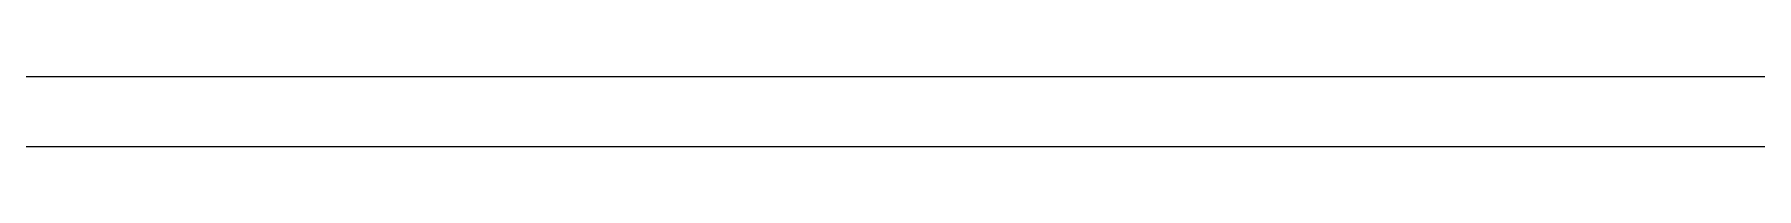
# Model space of a CAD drawing. Extents: x 8 to 490, y 62 to 222.
# Drawn here: x 373 to 431.7, y 61.6 to 64 of the extents above; entities that cross this region are included whole.
import ezdxf

# ---------------------------------------------------------------- set-up
doc = ezdxf.new("R2010")
doc.units = 0
doc.layers.add('KOMPONENT', color=10, linetype='CONTINUOUS')

msp = doc.modelspace()

# ---------------------------------------------------------------- linework, layer by layer
at = {"layer": 'KOMPONENT', "color": 0}
for p, q in [((38, 64), (461, 64)), ((38, 61.59999999999999), (461, 61.59999999999999))]:
    msp.add_line(p, q, dxfattribs=at)

doc.saveas('drawing.dxf')
